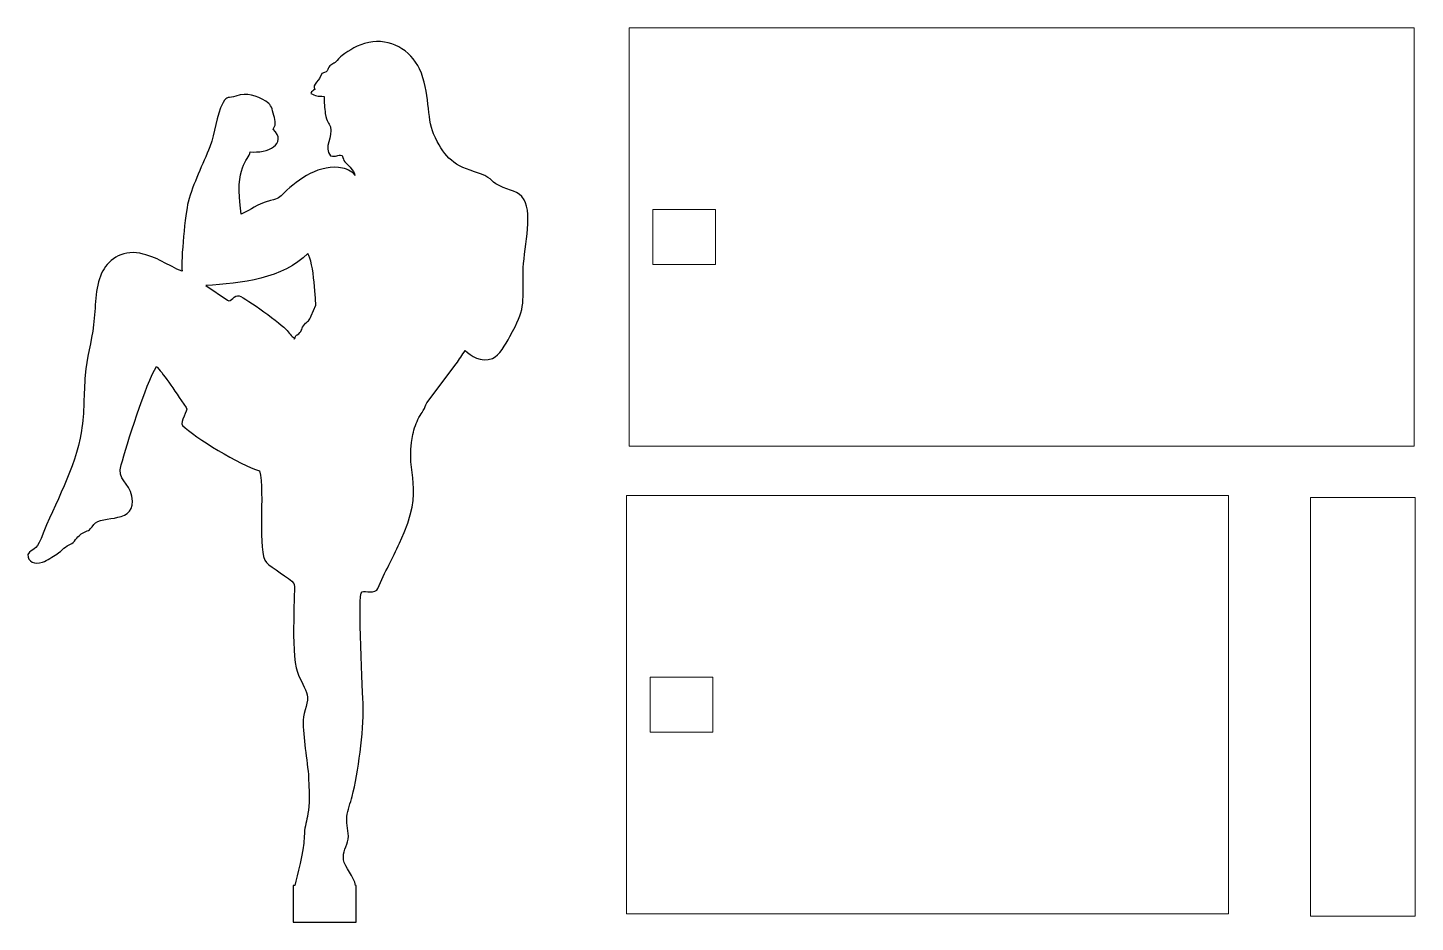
# Model space of a CAD drawing. Header units: centimetres. Extents: x -9.5 to 17, y -8 to 9.1.
import ezdxf

# ---------------------------------------------------------------- set-up
doc = ezdxf.new("R2010")
doc.units = ezdxf.units.CM
doc.header["$MEASUREMENT"] = 0
doc.layers.add('layer 1', color=7, linetype='Continuous')

msp = doc.modelspace()

# ---------------------------------------------------------------- linework, layer by layer
at = {"layer": 'layer 1', "color": 250, "lineweight": 9}
for points in [[(1.99168, 1.11723), (16.99168, 1.11723), (16.99168, 9.11723), (1.99168, 9.11723), (1.99168, 1.11723)], [(1.93877, -7.82569), (13.44313, -7.82569), (13.44313, 0.17431), (1.93877, 0.17431), (1.93877, -7.82569)], [(15.0121, -7.86588), (17.0121, -7.86588), (17.0121, 0.13412), (15.0121, 0.13412), (15.0121, -7.86588)]]:
    msp.add_lwpolyline(points, close=True, dxfattribs=at)
at = {"layer": 'layer 1', "color": 250, "lineweight": 20}
for points in [[(2.44168, 4.59223), (3.64168, 4.59223), (3.64168, 5.64223), (2.44168, 5.64223), (2.44168, 4.59223)], [(2.38877, -4.35069), (3.58877, -4.35069), (3.58877, -3.30069), (2.38877, -3.30069), (2.38877, -4.35069)]]:
    msp.add_lwpolyline(points, close=True, dxfattribs=at)
at = {"layer": 'layer 1'}
for points, knots in [([(-4.42889, -7.284), (-4.42889, -7.284), (-4.39839, -7.284), (-4.39839, -7.284), (-4.39839, -7.284), (-4.35989, -7.08438), (-4.22505, -6.6705), (-4.21854, -6.345), (-4.21854, -6.345), (-4.21178, -6.0077), (-4.08836, -6.02596), (-4.13499, -5.22662), (-4.13499, -5.22662), (-4.15524, -4.87954), (-4.24934, -4.44059), (-4.23687, -4.12217), (-4.23687, -4.12217), (-4.2303, -3.95395), (-4.12992, -3.75226), (-4.15954, -3.63366), (-4.15954, -3.63366), (-4.18664, -3.5252), (-4.29663, -3.34362), (-4.34629, -3.20347), (-4.34629, -3.20347), (-4.49009, -2.79757), (-4.37681, -1.5501), (-4.41468, -1.50471), (-4.41468, -1.50471), (-4.49915, -1.40346), (-4.85159, -1.20391), (-4.94152, -1.10712), (-4.94152, -1.10712), (-5.12146, -0.91346), (-4.96693, 0.23854), (-5.07227, 0.6458), (-5.07227, 0.6458), (-5.44318, 0.75227), (-6.31287, 1.28896), (-6.54405, 1.5134), (-6.54405, 1.5134), (-6.60643, 1.58366), (-6.42808, 1.7958), (-6.47173, 1.85717), (-6.47173, 1.85717), (-6.7179, 2.20333), (-6.93247, 2.53813), (-7.04421, 2.64214), (-7.04421, 2.64214), (-7.23973, 2.325), (-7.61583, 1.12462), (-7.71619, 0.76335), (-7.71619, 0.76335), (-7.79709, 0.47208), (-7.56888, 0.42497), (-7.51303, 0.16462), (-7.51303, 0.16462), (-7.3937, -0.39148), (-8.09973, -0.183), (-8.2376, -0.37741), (-8.2376, -0.37741), (-8.35067, -0.53688), (-8.32357, -0.46119), (-8.47918, -0.56127), (-8.47918, -0.56127), (-8.58837, -0.63148), (-8.58524, -0.71225), (-8.70028, -0.76483), (-8.70028, -0.76483), (-8.84566, -0.83128), (-8.82363, -0.86866), (-8.94641, -0.94417), (-8.94641, -0.94417), (-9.02224, -0.99082), (-9.13132, -1.07145), (-9.2179, -1.09844), (-9.2179, -1.09844), (-9.3721, -1.14648), (-9.50195, -1.10036), (-9.49915, -0.95184), (-9.49915, -0.95184), (-9.40884, -0.81587), (-9.34636, -0.90065), (-9.24704, -0.64432), (-9.24704, -0.64432), (-8.97746, 0.05129), (-8.60061, 0.6568), (-8.47646, 1.40916), (-8.47646, 1.40916), (-8.41598, 1.77573), (-8.43577, 2.10758), (-8.40476, 2.47579), (-8.40476, 2.47579), (-8.37695, 2.80602), (-8.2855, 3.10937), (-8.24363, 3.43797), (-8.24363, 3.43797), (-8.20157, 3.76776), (-8.22305, 4.14066), (-8.09046, 4.42492), (-8.09046, 4.42492), (-7.98211, 4.65718), (-7.72199, 4.87557), (-7.35858, 4.80451), (-7.35858, 4.80451), (-7.03718, 4.74167), (-6.81454, 4.56834), (-6.55433, 4.46047), (-6.55433, 4.46047), (-6.57673, 4.68244), (-6.49215, 5.57524), (-6.43587, 5.78561), (-6.43587, 5.78561), (-6.34273, 6.13374), (-6.1546, 6.51312), (-6.02221, 6.84163), (-6.02221, 6.84163), (-5.91028, 7.11929), (-5.91414, 7.42223), (-5.76809, 7.69007), (-5.76809, 7.69007), (-5.69559, 7.82303), (-5.66625, 7.76229), (-5.52279, 7.81132), (-5.52279, 7.81132), (-5.31032, 7.88393), (-5.12824, 7.82369), (-4.95404, 7.71169), (-4.95404, 7.71169), (-4.86291, 7.65308), (-4.8427, 7.61173), (-4.81085, 7.48703), (-4.81085, 7.48703), (-4.77913, 7.36291), (-4.74011, 7.28061), (-4.81197, 7.18035), (-4.81197, 7.18035), (-4.52947, 6.88856), (-4.92525, 6.71424), (-5.25223, 6.74317), (-5.25223, 6.74317), (-5.27942, 6.5602), (-5.56087, 6.50986), (-5.42478, 5.55602), (-5.42478, 5.55602), (-5.1988, 5.64954), (-5.17249, 5.73101), (-4.8612, 5.81536), (-4.8612, 5.81536), (-4.70004, 5.85904), (-4.6999, 5.86044), (-4.60009, 5.96052), (-4.60009, 5.96052), (-4.33559, 6.22582), (-3.91017, 6.51983), (-3.48765, 6.43325), (-3.48765, 6.43325), (-3.39152, 6.41356), (-3.26447, 6.34899), (-3.24947, 6.29275), (-3.24947, 6.29275), (-3.25468, 6.38048), (-3.42276, 6.53331), (-3.44264, 6.55479), (-3.44264, 6.55479), (-3.47913, 6.59418), (-3.46488, 6.61546), (-3.49445, 6.67739), (-3.49445, 6.67739), (-3.59428, 6.69417), (-3.59312, 6.64168), (-3.71898, 6.66944), (-3.71898, 6.66944), (-3.85875, 6.82789), (-3.66018, 7.03533), (-3.71834, 7.22186), (-3.71834, 7.22186), (-3.74506, 7.30749), (-3.79002, 7.30393), (-3.81602, 7.47646), (-3.81602, 7.47646), (-3.83157, 7.57978), (-3.83819, 7.69502), (-3.8374, 7.80556), (-3.8374, 7.80556), (-3.96915, 7.80479), (-3.99865, 7.82022), (-4.09535, 7.85879), (-4.09535, 7.85879), (-4.07576, 7.91078), (-4.05799, 7.9085), (-4.00792, 7.94117), (-4.00792, 7.94117), (-4.00991, 7.94533), (-4.03996, 7.95606), (-4.02671, 8.00504), (-4.02671, 8.00504), (-4.01411, 8.05176), (-3.95536, 8.10866), (-3.92583, 8.14613), (-3.92583, 8.14613), (-3.92583, 8.14613), (-3.88217, 8.24317), (-3.88217, 8.24317), (-3.88217, 8.24317), (-3.71176, 8.28581), (-3.81009, 8.33869), (-3.69176, 8.41616), (-3.69176, 8.41616), (-3.6242, 8.46039), (-3.6473, 8.42626), (-3.59166, 8.49058), (-3.59166, 8.49058), (-3.54316, 8.54664), (-3.55026, 8.54444), (-3.49381, 8.58607), (-3.49381, 8.58607), (-3.35759, 8.68652), (-3.20022, 8.79053), (-2.98651, 8.83512), (-2.98651, 8.83512), (-2.5784, 8.92029), (-2.18838, 8.69627), (-2.01553, 8.33008), (-2.01553, 8.33008), (-1.80657, 7.8874), (-1.88259, 7.38722), (-1.74716, 7.09048), (-1.74716, 7.09048), (-1.55618, 6.67198), (-1.4129, 6.50342), (-0.96489, 6.36534), (-0.96489, 6.36534), (-0.6067, 6.25494), (-0.68721, 6.19208), (-0.49609, 6.09825), (-0.49609, 6.09825), (-0.2725, 5.98849), (-0.13778, 6.01998), (-0.01594, 5.82486), (-0.01594, 5.82486), (0.15298, 5.55435), (-0.03092, 4.82303), (-0.03528, 4.46131), (-0.03528, 4.46131), (-0.04339, 3.78616), (0.01445, 3.75707), (-0.28846, 3.21488), (-0.28846, 3.21488), (-0.37898, 3.05285), (-0.48134, 2.85463), (-0.62259, 2.79538), (-0.62259, 2.79538), (-0.83974, 2.70429), (-1.03851, 2.85561), (-1.14238, 2.94512), (-1.14238, 2.94512), (-1.20467, 2.85792), (-1.25381, 2.77346), (-1.31352, 2.6937), (-1.31352, 2.6937), (-1.31352, 2.6937), (-1.87686, 1.94422), (-1.87686, 1.94422), (-1.87686, 1.94422), (-1.90768, 1.89138), (-1.90056, 1.86099), (-1.94342, 1.79703), (-1.94342, 1.79703), (-1.97726, 1.74648), (-1.99685, 1.72308), (-2.02667, 1.66674), (-2.02667, 1.66674), (-2.07656, 1.57249), (-2.11949, 1.45498), (-2.14273, 1.33899), (-2.14273, 1.33899), (-2.3119, 0.4949), (-1.8678, 0.40376), (-2.39708, -0.73562), (-2.39708, -0.73562), (-2.53463, -1.03173), (-2.67501, -1.2797), (-2.80971, -1.60357), (-2.80971, -1.60357), (-2.85566, -1.71407), (-3.0603, -1.64734), (-3.11449, -1.66395), (-3.11449, -1.66395), (-3.21116, -1.69356), (-3.09389, -3.66958), (-3.09077, -3.85175), (-3.09077, -3.85175), (-3.08214, -4.35608), (-3.18627, -5.11444), (-3.30468, -5.58155), (-3.30468, -5.58155), (-3.33505, -5.7014), (-3.38761, -5.84053), (-3.40296, -5.96406), (-3.40296, -5.96406), (-3.42417, -6.13518), (-3.35686, -6.24524), (-3.37985, -6.39553), (-3.37985, -6.39553), (-3.40086, -6.5326), (-3.49021, -6.64113), (-3.46756, -6.78736), (-3.46756, -6.78736), (-3.44527, -6.93142), (-3.26379, -7.11561), (-3.23759, -7.284), (-3.23759, -7.284), (-3.23759, -7.284), (-3.22889, -7.284), (-3.22889, -7.284), (-3.22889, -7.284), (-3.22889, -7.284), (-3.22889, -7.984), (-3.22889, -7.984), (-3.22889, -7.984), (-3.22889, -7.984), (-4.42889, -7.984), (-4.42889, -7.984), (-4.42889, -7.984), (-4.42889, -7.984), (-4.42889, -7.284), (-4.42889, -7.284)], [0, 0, 0, 0, 0.01204819, 0.01204819, 0.01204819, 0.01204819, 0.02409639, 0.02409639, 0.02409639, 0.02409639, 0.03614458, 0.03614458, 0.03614458, 0.03614458, 0.04819277, 0.04819277, 0.04819277, 0.04819277, 0.06024096, 0.06024096, 0.06024096, 0.06024096, 0.07228916, 0.07228916, 0.07228916, 0.07228916, 0.08433735, 0.08433735, 0.08433735, 0.08433735, 0.09638554, 0.09638554, 0.09638554, 0.09638554, 0.10843373, 0.10843373, 0.10843373, 0.10843373, 0.12048193, 0.12048193, 0.12048193, 0.12048193, 0.13253012, 0.13253012, 0.13253012, 0.13253012, 0.14457831, 0.14457831, 0.14457831, 0.14457831, 0.15662651, 0.15662651, 0.15662651, 0.15662651, 0.1686747, 0.1686747, 0.1686747, 0.1686747, 0.18072289, 0.18072289, 0.18072289, 0.18072289, 0.19277108, 0.19277108, 0.19277108, 0.19277108, 0.20481928, 0.20481928, 0.20481928, 0.20481928, 0.21686747, 0.21686747, 0.21686747, 0.21686747, 0.22891566, 0.22891566, 0.22891566, 0.22891566, 0.24096386, 0.24096386, 0.24096386, 0.24096386, 0.25301205, 0.25301205, 0.25301205, 0.25301205, 0.26506024, 0.26506024, 0.26506024, 0.26506024, 0.27710843, 0.27710843, 0.27710843, 0.27710843, 0.28915663, 0.28915663, 0.28915663, 0.28915663, 0.30120482, 0.30120482, 0.30120482, 0.30120482, 0.31325301, 0.31325301, 0.31325301, 0.31325301, 0.3253012, 0.3253012, 0.3253012, 0.3253012, 0.3373494, 0.3373494, 0.3373494, 0.3373494, 0.34939759, 0.34939759, 0.34939759, 0.34939759, 0.36144578, 0.36144578, 0.36144578, 0.36144578, 0.37349398, 0.37349398, 0.37349398, 0.37349398, 0.38554217, 0.38554217, 0.38554217, 0.38554217, 0.39759036, 0.39759036, 0.39759036, 0.39759036, 0.40963855, 0.40963855, 0.40963855, 0.40963855, 0.42168675, 0.42168675, 0.42168675, 0.42168675, 0.43373494, 0.43373494, 0.43373494, 0.43373494, 0.44578313, 0.44578313, 0.44578313, 0.44578313, 0.45783133, 0.45783133, 0.45783133, 0.45783133, 0.46987952, 0.46987952, 0.46987952, 0.46987952, 0.48192771, 0.48192771, 0.48192771, 0.48192771, 0.4939759, 0.4939759, 0.4939759, 0.4939759, 0.5060241, 0.5060241, 0.5060241, 0.5060241, 0.51807229, 0.51807229, 0.51807229, 0.51807229, 0.53012048, 0.53012048, 0.53012048, 0.53012048, 0.54216867, 0.54216867, 0.54216867, 0.54216867, 0.55421687, 0.55421687, 0.55421687, 0.55421687, 0.56626506, 0.56626506, 0.56626506, 0.56626506, 0.57831325, 0.57831325, 0.57831325, 0.57831325, 0.59036145, 0.59036145, 0.59036145, 0.59036145, 0.60240964, 0.60240964, 0.60240964, 0.60240964, 0.61445783, 0.61445783, 0.61445783, 0.61445783, 0.62650602, 0.62650602, 0.62650602, 0.62650602, 0.63855422, 0.63855422, 0.63855422, 0.63855422, 0.65060241, 0.65060241, 0.65060241, 0.65060241, 0.6626506, 0.6626506, 0.6626506, 0.6626506, 0.6746988, 0.6746988, 0.6746988, 0.6746988, 0.68674699, 0.68674699, 0.68674699, 0.68674699, 0.69879518, 0.69879518, 0.69879518, 0.69879518, 0.71084337, 0.71084337, 0.71084337, 0.71084337, 0.72289157, 0.72289157, 0.72289157, 0.72289157, 0.73493976, 0.73493976, 0.73493976, 0.73493976, 0.74698795, 0.74698795, 0.74698795, 0.74698795, 0.75903614, 0.75903614, 0.75903614, 0.75903614, 0.77108434, 0.77108434, 0.77108434, 0.77108434, 0.78313253, 0.78313253, 0.78313253, 0.78313253, 0.79518072, 0.79518072, 0.79518072, 0.79518072, 0.80722892, 0.80722892, 0.80722892, 0.80722892, 0.81927711, 0.81927711, 0.81927711, 0.81927711, 0.8313253, 0.8313253, 0.8313253, 0.8313253, 0.84337349, 0.84337349, 0.84337349, 0.84337349, 0.85542169, 0.85542169, 0.85542169, 0.85542169, 0.86746988, 0.86746988, 0.86746988, 0.86746988, 0.87951807, 0.87951807, 0.87951807, 0.87951807, 0.89156627, 0.89156627, 0.89156627, 0.89156627, 0.90361446, 0.90361446, 0.90361446, 0.90361446, 0.91566265, 0.91566265, 0.91566265, 0.91566265, 0.92771084, 0.92771084, 0.92771084, 0.92771084, 0.93975904, 0.93975904, 0.93975904, 0.93975904, 0.95180723, 0.95180723, 0.95180723, 0.95180723, 0.96385542, 0.96385542, 0.96385542, 0.96385542, 0.97590361, 0.97590361, 0.97590361, 0.97590361, 1, 1, 1, 1]), ([(-6.09742, 4.1905), (-5.42821, 4.22763), (-4.61713, 4.32591), (-4.14922, 4.80122), (-4.14922, 4.80122), (-4.03628, 4.64752), (-3.99495, 3.81927), (-3.99696, 3.81395), (-3.99696, 3.81395), (-3.99696, 3.81395), (-4.08391, 3.60742), (-4.08391, 3.60742), (-4.08391, 3.60742), (-4.11378, 3.5217), (-4.15849, 3.50533), (-4.21203, 3.44614), (-4.21203, 3.44614), (-4.28501, 3.36545), (-4.2495, 3.33145), (-4.32373, 3.2682), (-4.32373, 3.2682), (-4.37107, 3.2279), (-4.36328, 3.25852), (-4.40007, 3.19045), (-4.40007, 3.19045), (-4.42777, 3.1314), (-4.38696, 3.19437), (-4.40007, 3.19045), (-4.40007, 3.19045), (-4.43922, 3.17873), (-4.4906, 3.27105), (-4.5426, 3.32873), (-4.5426, 3.32873), (-4.65362, 3.45178), (-5.32017, 3.94328), (-5.46367, 3.99178), (-5.46367, 3.99178), (-5.55274, 4.0219), (-5.61593, 3.85877), (-5.68345, 3.90778), (-5.68345, 3.90778), (-5.68345, 3.90778), (-6.09742, 4.1905), (-6.09742, 4.1905)], [0, 0, 0, 0, 0.08333333, 0.08333333, 0.08333333, 0.08333333, 0.16666667, 0.16666667, 0.16666667, 0.16666667, 0.25, 0.25, 0.25, 0.25, 0.33333333, 0.33333333, 0.33333333, 0.33333333, 0.41666667, 0.41666667, 0.41666667, 0.41666667, 0.5, 0.5, 0.5, 0.5, 0.58333333, 0.58333333, 0.58333333, 0.58333333, 0.66666667, 0.66666667, 0.66666667, 0.66666667, 0.75, 0.75, 0.75, 0.75, 0.83333333, 0.83333333, 0.83333333, 0.83333333, 1, 1, 1, 1])]:
    msp.add_open_spline(points, degree=3, knots=knots, dxfattribs=at)

doc.saveas('drawing.dxf')
